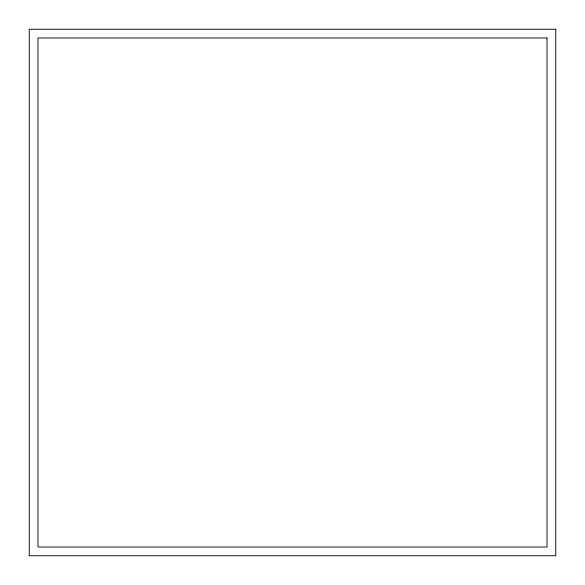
<?xml version="1.0" encoding="UTF-8"?>
<svg xmlns="http://www.w3.org/2000/svg" width="585" height="585" viewBox="0 0 585 585"><rect width="100%" height="100%" fill="white"/><g stroke="black" fill="none" stroke-linecap="round" stroke-linejoin="round"><path stroke-width="0.88" d="M555.75 29.25L29.25 29.25L29.25 555.75L555.75 555.75L555.75 29.25M547.026 37.974L37.974 37.974L37.974 547.026L547.026 547.026L547.026 37.974"/></g></svg>
